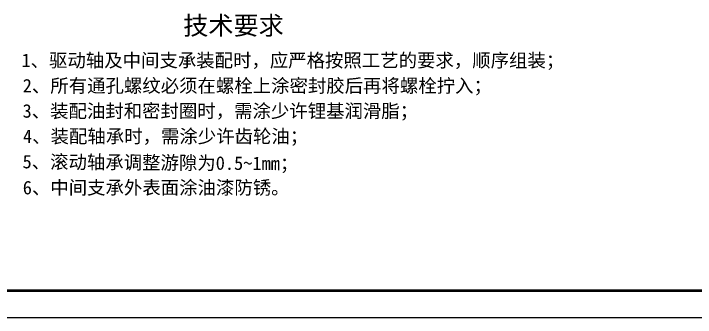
# Model space of a CAD drawing. Header units: millimetres. Extents: x 170 to 1359, y 181 to 1022.
# Drawn here: x 409.5 to 662.2, y 181.4 to 294 of the extents above; entities that cross this region are included whole.
import ezdxf

# ---------------------------------------------------------------- set-up
doc = ezdxf.new("R2010")
doc.units = ezdxf.units.MM
for name, color, linetype, lineweight in [('01', 7, 'Continuous', 50), ('02', 3, 'Continuous', 25), ('文字', 131, 'Continuous', 35)]:
    doc.layers.add(name, color=color, linetype=linetype, lineweight=lineweight)
doc.styles.add('PDF FangSong', font='simfang.ttf')
doc.styles.add('PDF FangSong_GB2312', font='arial.ttf')

msp = doc.modelspace()

# ---------------------------------------------------------------- linework, layer by layer
at = {"layer": '01'}
msp.add_line((195.0442401785804, 191.4392983983089), (1349.04424017858, 191.4392983983089), dxfattribs=at)
at = {"layer": '02'}
msp.add_line((170.0442401785804, 181.4392983983089), (1359.04424017858, 181.4392983983089), dxfattribs=at)

# ---------------------------------------------------------------- texts
at = {"layer": '文字', "attachment_point": 4}
for s, insert, char_height, style in [('   技术要求', (464.455679129012, 289.1668289879017), 6.83011775318947, 'PDF FangSong_GB2312'), ('2、所有通孔螺纹必须在螺栓上涂密封胶后再将螺栓拧入；', (412.9114805033792, 266.7137032176341), 4.999882765054613, 'PDF FangSong'), ('3、装配油封和密封圈时，需涂少许锂基润滑脂；', (412.8461365287699, 257.3659683641187), 4.999882765054613, 'PDF FangSong'), ('4、装配轴承时，需涂少许齿轮油；', (413.020446235801, 247.9963838420241), 4.999882765054613, 'PDF FangSong'), ('6、中间支承外表面涂油漆防锈。', (412.9332913822859, 229.2355757017656), 4.999882765054613, 'PDF FangSong')]:
    msp.add_mtext(s, dxfattribs=dict(at, insert=insert, char_height=char_height, style=style))
at = {"layer": '文字', "char_height": 4.999882765054613, "attachment_point": 4, "style": 'PDF FangSong'}
for s, insert, rotation in [('1、驱动轴及中间支承装配时，应严格按照工艺的要求，顺序组装；', (412.4538953568949, 276.1050376634347), 359.9999941141431), ('5、滚动轴承调整游隙为0.5~1mm；', (412.8461365287699, 238.6051214341874), 359.58266438271346)]:
    msp.add_mtext(s, dxfattribs=dict(at, insert=insert, rotation=rotation))

doc.saveas('drawing.dxf')
